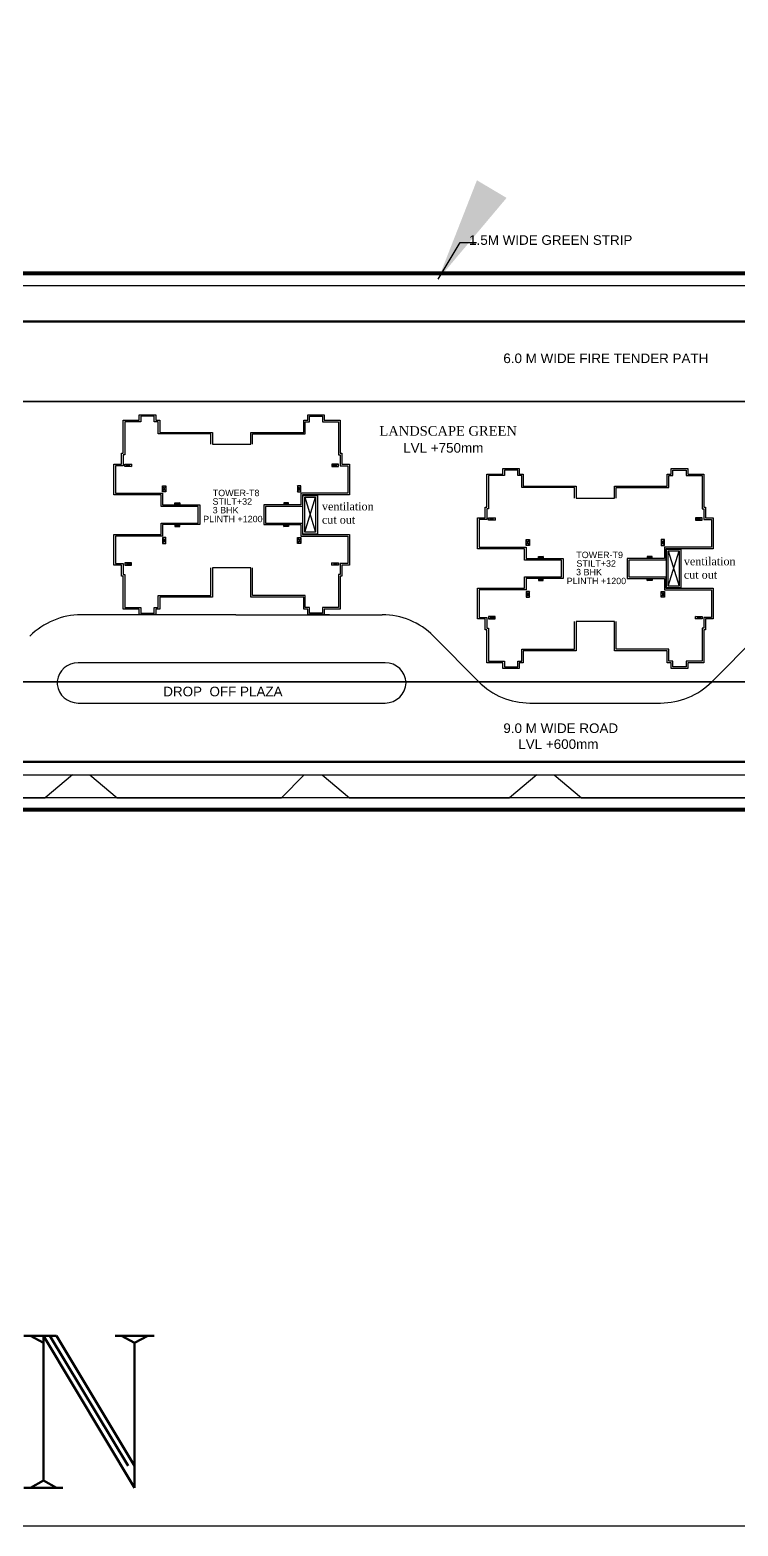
# Model space of a CAD drawing. Header units: millimetres. Extents: x 2061841 to 105821645, y -77612 to 48520811.
# Drawn here: x 105797935 to 105799959, y 48453994 to 48458273 of the extents above; entities that cross this region are included whole.
import ezdxf

# ---------------------------------------------------------------- set-up
doc = ezdxf.new("R2010")
doc.units = ezdxf.units.MM
doc.header["$LTSCALE"] = 10
doc.header["$MEASUREMENT"] = 0
for name, pattern in [('CENTER', [2, 1.25, -0.25, 0.25, -0.25]), ('DASHDOT', [1, 0.5, -0.25, 0, -0.25]), ('HIDDEN', [0.375, 0.25, -0.125])]:
    doc.linetypes.add(name, pattern=pattern)
for name, color, linetype in [('AC-GRND', 1, 'Continuous'), ('BORDER', 5, 'Continuous'), ('S-OPENING', 6, 'Continuous'), ('SHEET-TEXT', 7, 'Continuous')]:
    doc.layers.add(name, color=color, linetype=linetype)
doc.layers.add('TEXT 3', color=1, linetype='Continuous', lineweight=18)
doc.styles.add('Century', font='swiss.ttf')
doc.styles.add('DIM', font='arial.ttf')
doc.styles.add('RT', font='romant.shx', dxfattribs={"height": 250})
doc.styles.add('Times', font='times.ttf')
doc.dimstyles.new('Dim-0300', dxfattribs={"dimscale": 300, "dimtxt": 1.5, "dimasz": 1, "dimexe": 0.75, "dimexo": 0.5, "dimgap": 0.75, "dimtad": 1, "dimdec": 0, "dimzin": 1, "dimdsep": 46, "dimtxsty": 'DIM', "dimblk": 'ARCHTICK', "dimcen": 2, "dimdle": 0.75, "dimclrd": 54, "dimclre": 54, "dimclrt": 256, "dimazin": 2, "dimtfac": 1, "dimtdec": 0, "dimtix": 1, "dimtmove": 0, "dimatfit": 3, "dimfxl": 1, "dimlwd": -1, "dimlwe": -1, "dimarcsym": 0})

# ---------------------------------------------------------------- blocks, each defined once
blk = doc.blocks.new('_ArchTick')
at = {"color": 0, "linetype": 'ByBlock', "const_width": 0.15}
blk.add_lwpolyline([(-0.5, -0.5), (0.5, 0.5)], dxfattribs=at)
blk = doc.blocks.new('A$C82ecaa04')
at = {"layer": 'AC-GRND', "color": 2, "linetype": 'HIDDEN', "ltscale": 5}
for points in [[(91225, -175041), (91225, -240684), (225330, -240684)], [(225330, -295735), (47713, -295734), (36173, -285933), (36173, -51647)]]:
    blk.add_lwpolyline(points, dxfattribs=at)
blk = doc.blocks.new('TOWER-A TYPICAL FLOOR FRAMING PLAN N')
at = {"layer": 'BORDER', "color": 5, "elevation": 101.1}
blk.add_lwpolyline([(103032165.4, 48561107.5), (103043665.4, 48561107.5), (103043665.4, 48552009), (103032165.4, 48552009)], close=True, dxfattribs=at)
at = {"layer": 'SHEET-TEXT', "ltscale": 50}
for p, q in [((103035205.5, 48555046.2, 101.1), (103035224.6, 48555039.3, 101.1)), ((103035224.6, 48555046.2, 101.1), (103035205.5, 48555039.3, 101.1)), ((103035816.9, 48555046.2, 101.1), (103035797.8, 48555039.3, 101.1)), ((103035797.8, 48555046.2, 101.1), (103035816.9, 48555039.3, 101.1)), ((103035322.8, 48554967.2, 101.1), (103035313.6, 48554983.8, 101.1)), ((103035313.6, 48554967.2, 101.1), (103035322.8, 48554983.8, 101.1)), ((103035699.7, 48554967.2, 101.1), (103035708.8, 48554983.8, 101.1)), ((103035708.8, 48554967.2, 101.1), (103035699.7, 48554983.8, 101.1)), ((103035348.8, 48554935.7, 101.1), (103035362.5, 48554931.1, 101.1)), ((103035362.5, 48554935.7, 101.1), (103035348.8, 48554931.1, 101.1)), ((103035673.7, 48554935.7, 101.1), (103035660, 48554931.1, 101.1)), ((103035660, 48554935.7, 101.1), (103035673.7, 48554931.1, 101.1)), ((103036244.8, 48554892.5, 101.1), (103036263.9, 48554885.7, 101.1)), ((103036263.9, 48554892.5, 101.1), (103036244.8, 48554885.7, 101.1)), ((103036856.2, 48554892.5, 101.1), (103036837.1, 48554885.7, 101.1)), ((103036837.1, 48554892.5, 101.1), (103036856.2, 48554885.7, 101.1)), ((103035322.8, 48554835.9, 101.1), (103035313.6, 48554819.3, 101.1)), ((103035313.6, 48554835.9, 101.1), (103035322.8, 48554819.3, 101.1)), ((103035348.8, 48554867.5, 101.1), (103035362.5, 48554872.1, 101.1)), ((103035362.5, 48554867.5, 101.1), (103035348.8, 48554872.1, 101.1)), ((103035673.7, 48554867.5, 101.1), (103035660, 48554872.1, 101.1)), ((103035660, 48554867.5, 101.1), (103035673.7, 48554872.1, 101.1)), ((103035699.7, 48554835.9, 101.1), (103035708.8, 48554819.3, 101.1)), ((103035708.8, 48554835.9, 101.1), (103035699.7, 48554819.3, 101.1)), ((103036362.1, 48554813.6, 101.1), (103036353, 48554830.2, 101.1)), ((103036353, 48554813.6, 101.1), (103036362.1, 48554830.2, 101.1)), ((103036739, 48554813.6, 101.1), (103036748.1, 48554830.2, 101.1)), ((103036748.1, 48554813.6, 101.1), (103036739, 48554830.2, 101.1)), ((103035205.5, 48554757, 101.1), (103035224.6, 48554763.8, 101.1)), ((103035224.6, 48554757, 101.1), (103035205.5, 48554763.8, 101.1)), ((103035816.9, 48554757, 101.1), (103035797.8, 48554763.8, 101.1)), ((103035797.8, 48554757, 101.1), (103035816.9, 48554763.8, 101.1)), ((103036388.1, 48554782, 101.1), (103036401.8, 48554777.4, 101.1)), ((103036401.8, 48554782, 101.1), (103036388.1, 48554777.4, 101.1)), ((103036713, 48554782, 101.1), (103036699.3, 48554777.4, 101.1)), ((103036699.3, 48554782, 101.1), (103036713, 48554777.4, 101.1)), ((103036388.1, 48554713.8, 101.1), (103036401.8, 48554718.4, 101.1)), ((103036401.8, 48554713.8, 101.1), (103036388.1, 48554718.4, 101.1)), ((103036713, 48554713.8, 101.1), (103036699.3, 48554718.4, 101.1)), ((103036699.3, 48554713.8, 101.1), (103036713, 48554718.4, 101.1)), ((103036362.1, 48554682.2, 101.1), (103036353, 48554665.6, 101.1)), ((103036353, 48554682.2, 101.1), (103036362.1, 48554665.6, 101.1)), ((103036739, 48554682.2, 101.1), (103036748.1, 48554665.6, 101.1)), ((103036748.1, 48554682.2, 101.1), (103036739, 48554665.6, 101.1)), ((103036244.8, 48554603.3, 101.1), (103036263.9, 48554610.2, 101.1)), ((103036263.9, 48554603.3, 101.1), (103036244.8, 48554610.2, 101.1)), ((103036856.2, 48554603.3, 101.1), (103036837.1, 48554610.2, 101.1)), ((103036837.1, 48554603.3, 101.1), (103036856.2, 48554610.2, 101.1))]:
    blk.add_line(p, q, dxfattribs=at)
at = {"layer": 'SHEET-TEXT'}
for p, q in [((103035719.8, 48554851.3, 101.1), (103035750.8, 48554951.5, 101.1)), ((103035719.8, 48554951.5, 101.1), (103035750.8, 48554851.3, 101.1)), ((103036759.1, 48554697.6, 101.1), (103036790.1, 48554797.9, 101.1)), ((103036759.1, 48554797.9, 101.1), (103036790.1, 48554697.6, 101.1)), ((103035790.4, 48554615.5, 101.1), (103035775.5, 48554615.5, 101.1))]:
    blk.add_line(p, q, dxfattribs=at)
at = {"layer": 'SHEET-TEXT', "color": 8}
for p, q in [((103035523.2, 48554615.5, 101.1), (103035080.5, 48554615.3, 101.1)), ((103035523.2, 48554615.5, 101.1), (103035941.4, 48554615.5, 101.1)), ((103036087.6, 48554554.6, 101.1), (103036217.3, 48554423.9, 101.1)), ((103036883.3, 48554423.9, 101.1), (103037013, 48554554.6, 101.1)), ((103036363.5, 48554363, 101.1), (103036482, 48554363, 101.1)), ((103036482, 48554363, 101.1), (103036737.1, 48554363, 101.1)), ((103034442.3, 48554157.1, 101.1), (103037710.8, 48554157.1, 101.1)), ((103035056.4, 48554157.1, 101.1), (103034978.2, 48554091.8, 101.1)), ((103035056.4, 48554157.1, 101.1), (103035105.9, 48554157.1, 101.1)), ((103035105.9, 48554157.1, 101.1), (103035184.1, 48554091.8, 101.1)), ((103035718.4, 48554157.1, 101.1), (103035653.2, 48554091.8, 101.1)), ((103035718.4, 48554157.1, 101.1), (103035769.5, 48554157.1, 101.1)), ((103035769.5, 48554157.1, 101.1), (103035847.7, 48554091.8, 101.1)), ((103036383.6, 48554157.1, 101.1), (103036305.4, 48554091.8, 101.1)), ((103036383.6, 48554157.1, 101.1), (103036433.1, 48554157.1, 101.1)), ((103036433.1, 48554157.1, 101.1), (103036511.3, 48554091.8, 101.1)), ((103034520.5, 48554091.8, 101.1), (103034978.2, 48554091.8, 101.1)), ((103035184.1, 48554091.8, 101.1), (103035653.2, 48554091.8, 101.1)), ((103035847.7, 48554091.8, 101.1), (103036305.4, 48554091.8, 101.1)), ((103036511.3, 48554091.8, 101.1), (103036980.4, 48554091.8, 101.1))]:
    blk.add_line(p, q, dxfattribs=at)
at = {"layer": 'SHEET-TEXT', "linetype": 'CENTER', "ltscale": 3, "const_width": 11.4, "elevation": 101.1}
blk.add_lwpolyline([(103034757.1, 48556819.3), (103034757.1, 48555591.8), (103037825.7, 48555591.8), (103037825.7, 48555553.5), (103039360, 48555553.5), (103039360, 48555438.4), (103039834.5, 48555438.4), (103040042.9, 48555254.1), (103039513.3, 48554095.9), (103037825.7, 48554095.9), (103037825.7, 48554057.5), (103033503, 48554057.5), (103033222.8, 48554295.5), (103033222.8, 48559581)], dxfattribs=at)
at = {"layer": 'SHEET-TEXT', "color": 8, "elevation": 101.1}
blk.add_lwpolyline([(103033281.3, 48554290.8), (103033257.1, 48554311.4), (103033257.1, 48559615.4), (103032566.6, 48559615.4), (103032566.6, 48560927.6), (103033283.4, 48560927.6), (103033840.5, 48560438.5), (103033840.5, 48559546.7), (103034856.4, 48559546.7), (103035988.6, 48558552.9), (103035988.6, 48556853.6), (103034722.7, 48556853.6), (103034722.7, 48555557.5), (103037791.4, 48555557.5), (103037791.4, 48555519.1), (103039325.7, 48555519.1), (103039325.7, 48555404.1), (103039821.5, 48555404.1), (103040001.1, 48555245.2), (103039491.2, 48554130.2), (103037791.4, 48554130.2), (103037791.4, 48554091.8), (103033515.6, 48554091.8), (103033500.4, 48554104.7)], dxfattribs=at)
at = {"layer": 'SHEET-TEXT', "color": 8, "linetype": 'DASHDOT', "ltscale": 5, "const_width": 6.86, "elevation": 101.1}
blk.add_lwpolyline([(103039222.7, 48555416.2), (103037688.4, 48555416.2), (103037688.4, 48555454.5), (103034619.8, 48555454.5), (103034619.8, 48556956.6), (103035885.6, 48556956.6), (103035885.6, 48558445.4), (103034748.3, 48559443.8), (103033737.5, 48559443.8), (103033737.5, 48560331), (103033175.2, 48560824.6), (103032669.6, 48560824.6), (103032669.6, 48559718.3), (103033360, 48559718.3), (103033360, 48554419.1), (103033624.1, 48554194.8), (103037688.4, 48554194.8), (103037688.4, 48554233.2), (103039424.9, 48554233.2), (103039875.7, 48555218.6), (103039782.5, 48555301.1), (103039222.7, 48555301.1)], close=True, dxfattribs=at)
at = {"layer": 'SHEET-TEXT', "color": 8, "linetype": 'HIDDEN', "ltscale": 10, "const_width": 4.58, "elevation": 101.1}
blk.add_lwpolyline([(103035656.8, 48558402.6), (103035656.8, 48557185.4), (103034391, 48557185.4), (103034390.9, 48555225.7), (103037459.6, 48555225.7), (103037459.6, 48555187.3), (103038993.9, 48555187.3), (103038993.9, 48555072.3), (103039557.2, 48555072.3), (103039278.1, 48554462), (103037459.6, 48554462), (103037459.6, 48554423.6), (103033637.5, 48554423.6), (103033588.9, 48554464.9), (103033588.9, 48559214.9), (103034731.5, 48559214.9)], close=True, dxfattribs=at)
at = {"layer": 'SHEET-TEXT', "ltscale": 0.5, "elevation": 101.1}
for points in [[(103035456.3, 48555102.9), (103035566.1, 48555102.9), (103035566.1, 48555137.1), (103035717, 48555137.1), (103035717, 48555171.5), (103035728.5, 48555171.5), (103035728.5, 48555187.5), (103035775.4, 48555187.5), (103035775.4, 48555171.5), (103035821.5, 48555171.5), (103035821.5, 48555077.1), (103035826.1, 48555077.1), (103035826.1, 48555046.1), (103035847.8, 48555046.1), (103035847.8, 48554958.1), (103035713.4, 48554958.1), (103035713.4, 48554925.4), (103035607.3, 48554925.4), (103035607.3, 48554901.6), (103035607.3, 48554877.8), (103035713.4, 48554877.8), (103035713.4, 48554845.1), (103035847.8, 48554845.1), (103035847.8, 48554757.1), (103035826.1, 48554757.1), (103035826.1, 48554726.1), (103035821.5, 48554726.1), (103035821.5, 48554631.7), (103035775.4, 48554631.7), (103035775.4, 48554615.7), (103035728.5, 48554615.7), (103035728.5, 48554631.7), (103035717, 48554631.7), (103035717, 48554666), (103035566.1, 48554666), (103035566.1, 48554749.4), (103035456.3, 48554749.4), (103035456.3, 48554666), (103035305.4, 48554666), (103035305.4, 48554631.7), (103035294, 48554631.7), (103035294, 48554615.7), (103035247, 48554615.7), (103035247, 48554631.7), (103035200.9, 48554631.7), (103035200.9, 48554726.1), (103035196.4, 48554726.1), (103035196.4, 48554757.1), (103035174.6, 48554757.1), (103035174.6, 48554845.1), (103035309.1, 48554845.1), (103035309.1, 48554877.8), (103035415.1, 48554877.8), (103035415.1, 48554901.6), (103035415.1, 48554925.4), (103035309.1, 48554925.4), (103035309.1, 48554958.1), (103035174.6, 48554958.1), (103035174.6, 48555046.1), (103035196.4, 48555046.1), (103035196.4, 48555077.1), (103035200.9, 48555077.1), (103035200.9, 48555171.5), (103035247, 48555171.5), (103035247, 48555187.5), (103035294, 48555187.5), (103035294, 48555171.5), (103035305.4, 48555171.5), (103035305.4, 48555137.1), (103035456.3, 48555137.1)], [(103036495.6, 48554595.7), (103036495.6, 48554512.3), (103036344.7, 48554512.3), (103036344.7, 48554478), (103036333.3, 48554478), (103036333.3, 48554462), (103036286.4, 48554462), (103036286.4, 48554478), (103036240.3, 48554478), (103036240.3, 48554572.4), (103036235.7, 48554572.4), (103036235.7, 48554603.4), (103036213.9, 48554603.4), (103036213.9, 48554691.4), (103036348.4, 48554691.4), (103036348.4, 48554724.1), (103036454.4, 48554724.1), (103036454.4, 48554747.9), (103036454.4, 48554771.7), (103036348.4, 48554771.7), (103036348.4, 48554804.4), (103036213.9, 48554804.4), (103036213.9, 48554892.4), (103036235.7, 48554892.4), (103036235.7, 48554923.4), (103036240.3, 48554923.4), (103036240.3, 48555017.8), (103036286.4, 48555017.8), (103036286.4, 48555033.8), (103036333.3, 48555033.8), (103036333.3, 48555017.8), (103036344.7, 48555017.8), (103036344.7, 48554983.5), (103036495.6, 48554983.5), (103036495.6, 48554949.3), (103036605.5, 48554949.3), (103036605.5, 48554983.5), (103036756.4, 48554983.5), (103036756.4, 48555017.8), (103036767.8, 48555017.8), (103036767.8, 48555033.8), (103036814.7, 48555033.8), (103036814.7, 48555017.8), (103036860.8, 48555017.8), (103036860.8, 48554923.4), (103036865.4, 48554923.4), (103036865.4, 48554892.4), (103036887.1, 48554892.4), (103036887.1, 48554804.4), (103036752.7, 48554804.4), (103036752.7, 48554771.7), (103036646.6, 48554771.7), (103036646.6, 48554747.9), (103036646.6, 48554724.1), (103036752.7, 48554724.1), (103036752.7, 48554691.4), (103036887.1, 48554691.4), (103036887.1, 48554603.4), (103036865.4, 48554603.4), (103036865.4, 48554572.4), (103036860.8, 48554572.4), (103036860.8, 48554478), (103036814.7, 48554478), (103036814.7, 48554462), (103036767.8, 48554462), (103036767.8, 48554478), (103036756.4, 48554478), (103036756.4, 48554512.3), (103036605.5, 48554512.3), (103036605.5, 48554595.7)]]:
    blk.add_lwpolyline(points, close=True, dxfattribs=at)
for points in [[(103035451.7, 48555102.9), (103035451.7, 48555132.6), (103035300.8, 48555132.6), (103035300.8, 48555166.9), (103035289.4, 48555166.9), (103035289.4, 48555182.9), (103035251.6, 48555182.9), (103035251.6, 48555166.9), (103035205.5, 48555166.9), (103035205.5, 48555072.5), (103035200.9, 48555072.5), (103035200.9, 48555041.5), (103035179.2, 48555041.5), (103035179.2, 48554962.7), (103035313.6, 48554962.7), (103035313.6, 48554929.9), (103035419.7, 48554929.9), (103035419.7, 48554901.6), (103035419.7, 48554873.2), (103035313.6, 48554873.2), (103035313.6, 48554840.5), (103035179.2, 48554840.5), (103035179.2, 48554761.6), (103035200.9, 48554761.6), (103035200.9, 48554730.6), (103035205.5, 48554730.6), (103035205.5, 48554636.3), (103035251.6, 48554636.3), (103035251.6, 48554620.2), (103035289.4, 48554620.2), (103035289.4, 48554636.3), (103035300.8, 48554636.3), (103035300.8, 48554670.6), (103035451.7, 48554670.6), (103035451.7, 48554749.4)], [(103035570.7, 48555102.9), (103035570.7, 48555132.6), (103035721.6, 48555132.6), (103035721.6, 48555166.9), (103035733.1, 48555166.9), (103035733.1, 48555182.9), (103035770.8, 48555182.9), (103035770.8, 48555166.9), (103035816.9, 48555166.9), (103035816.9, 48555072.5), (103035821.5, 48555072.5), (103035821.5, 48555041.5), (103035843.2, 48555041.5), (103035843.2, 48554962.7), (103035708.8, 48554962.7), (103035708.8, 48554929.9), (103035602.8, 48554929.9), (103035602.8, 48554901.6), (103035602.8, 48554873.2), (103035708.8, 48554873.2), (103035708.8, 48554840.5), (103035843.2, 48554840.5), (103035843.2, 48554761.6), (103035821.5, 48554761.6), (103035821.5, 48554730.6), (103035816.9, 48554730.6), (103035816.9, 48554636.3), (103035770.8, 48554636.3), (103035770.8, 48554620.2), (103035733.1, 48554620.2), (103035733.1, 48554636.3), (103035721.6, 48554636.3), (103035721.6, 48554670.6), (103035570.7, 48554670.6), (103035570.7, 48554749.4)], [(103036491, 48554949.3), (103036491, 48554978.9), (103036340.1, 48554978.9), (103036340.1, 48555013.2), (103036328.7, 48555013.2), (103036328.7, 48555029.2), (103036290.9, 48555029.2), (103036290.9, 48555013.2), (103036244.8, 48555013.2), (103036244.8, 48554918.8), (103036240.3, 48554918.8), (103036240.3, 48554887.8), (103036218.5, 48554887.8), (103036218.5, 48554809), (103036353, 48554809), (103036353, 48554776.3), (103036459, 48554776.3), (103036459, 48554747.9), (103036459, 48554719.5), (103036353, 48554719.5), (103036353, 48554686.8), (103036218.5, 48554686.8), (103036218.5, 48554608), (103036240.3, 48554608), (103036240.3, 48554577), (103036244.8, 48554577), (103036244.8, 48554482.6), (103036290.9, 48554482.6), (103036290.9, 48554466.6), (103036328.7, 48554466.6), (103036328.7, 48554482.6), (103036340.1, 48554482.6), (103036340.1, 48554516.9), (103036491, 48554516.9), (103036491, 48554595.7)], [(103036610, 48554949.3), (103036610, 48554978.9), (103036760.9, 48554978.9), (103036760.9, 48555013.2), (103036772.4, 48555013.2), (103036772.4, 48555029.2), (103036810.1, 48555029.2), (103036810.1, 48555013.2), (103036856.2, 48555013.2), (103036856.2, 48554918.8), (103036860.8, 48554918.8), (103036860.8, 48554887.8), (103036882.6, 48554887.8), (103036882.6, 48554809), (103036748.1, 48554809), (103036748.1, 48554776.3), (103036642.1, 48554776.3), (103036642.1, 48554747.9), (103036642.1, 48554719.5), (103036748.1, 48554719.5), (103036748.1, 48554686.8), (103036882.6, 48554686.8), (103036882.6, 48554608), (103036860.8, 48554608), (103036860.8, 48554577), (103036856.2, 48554577), (103036856.2, 48554482.6), (103036810.1, 48554482.6), (103036810.1, 48554466.6), (103036772.4, 48554466.6), (103036772.4, 48554482.6), (103036760.9, 48554482.6), (103036760.9, 48554516.9), (103036610, 48554516.9), (103036610, 48554595.7)]]:
    blk.add_lwpolyline(points, dxfattribs=at)
at = {"layer": 'SHEET-TEXT', "ltscale": 50, "elevation": 101.1}
for points in [[(103035205.5, 48555046.2), (103035224.6, 48555046.2), (103035224.6, 48555039.3), (103035205.5, 48555039.3)], [(103035816.9, 48555046.2), (103035797.8, 48555046.2), (103035797.8, 48555039.3), (103035816.9, 48555039.3)], [(103035313.6, 48554983.8), (103035322.8, 48554983.8), (103035322.8, 48554967.2), (103035313.6, 48554967.2)], [(103035708.8, 48554983.8), (103035699.7, 48554983.8), (103035699.7, 48554967.2), (103035708.8, 48554967.2)], [(103035348.8, 48554935.7), (103035362.5, 48554935.7), (103035362.5, 48554931.1), (103035348.8, 48554931.1)], [(103035673.7, 48554935.7), (103035660, 48554935.7), (103035660, 48554931.1), (103035673.7, 48554931.1)], [(103036244.8, 48554892.5), (103036263.9, 48554892.5), (103036263.9, 48554885.7), (103036244.8, 48554885.7)], [(103036856.2, 48554892.5), (103036837.1, 48554892.5), (103036837.1, 48554885.7), (103036856.2, 48554885.7)], [(103035313.6, 48554819.3), (103035322.8, 48554819.3), (103035322.8, 48554835.9), (103035313.6, 48554835.9)], [(103035348.8, 48554867.5), (103035362.5, 48554867.5), (103035362.5, 48554872.1), (103035348.8, 48554872.1)], [(103035673.7, 48554867.5), (103035660, 48554867.5), (103035660, 48554872.1), (103035673.7, 48554872.1)], [(103035708.8, 48554819.3), (103035699.7, 48554819.3), (103035699.7, 48554835.9), (103035708.8, 48554835.9)], [(103036353, 48554830.2), (103036362.1, 48554830.2), (103036362.1, 48554813.6), (103036353, 48554813.6)], [(103036748.1, 48554830.2), (103036739, 48554830.2), (103036739, 48554813.6), (103036748.1, 48554813.6)], [(103035205.5, 48554757), (103035224.6, 48554757), (103035224.6, 48554763.8), (103035205.5, 48554763.8)], [(103035816.9, 48554757), (103035797.8, 48554757), (103035797.8, 48554763.8), (103035816.9, 48554763.8)], [(103036388.1, 48554782), (103036401.8, 48554782), (103036401.8, 48554777.4), (103036388.1, 48554777.4)], [(103036713, 48554782), (103036699.3, 48554782), (103036699.3, 48554777.4), (103036713, 48554777.4)], [(103036388.1, 48554713.8), (103036401.8, 48554713.8), (103036401.8, 48554718.4), (103036388.1, 48554718.4)], [(103036713, 48554713.8), (103036699.3, 48554713.8), (103036699.3, 48554718.4), (103036713, 48554718.4)], [(103036353, 48554665.6), (103036362.1, 48554665.6), (103036362.1, 48554682.2), (103036353, 48554682.2)], [(103036748.1, 48554665.6), (103036739, 48554665.6), (103036739, 48554682.2), (103036748.1, 48554682.2)], [(103036244.8, 48554603.3), (103036263.9, 48554603.3), (103036263.9, 48554610.2), (103036244.8, 48554610.2)], [(103036856.2, 48554603.3), (103036837.1, 48554603.3), (103036837.1, 48554610.2), (103036856.2, 48554610.2)]]:
    blk.add_lwpolyline(points, close=True, dxfattribs=at)
at = {"layer": 'SHEET-TEXT', "elevation": 101.1}
for points in [[(103035714.5, 48554846), (103035714.5, 48554956.8), (103035756, 48554956.8), (103035756, 48554846)], [(103035719.8, 48554851.3), (103035719.8, 48554951.5), (103035750.8, 48554951.5), (103035750.8, 48554851.3)], [(103036753.8, 48554692.4), (103036753.8, 48554803.1), (103036795.4, 48554803.1), (103036795.4, 48554692.4)], [(103036759.1, 48554697.6), (103036759.1, 48554797.9), (103036790.1, 48554797.9), (103036790.1, 48554697.6)]]:
    blk.add_lwpolyline(points, close=True, dxfattribs=at)
at = {"layer": 'SHEET-TEXT', "color": 8, "elevation": 101.1}
blk.add_lwpolyline([(103035012.2, 48554425.5), (103035012.2, 48554415.7, 0.376388), (103035072.3, 48554363), (103035949.6, 48554363, 0.399646), (103036010.2, 48554420.6, 0.399646), (103035949.6, 48554478.2), (103035072.3, 48554478.2, 0.376388)], format="xyb", close=True, dxfattribs=at)
at = {"layer": 'SHEET-TEXT', "color": 8}
for centre, start, end in [((103035080.6, 48554409.4, 101.1), 90.022, 135.2502), ((103035941.4, 48554409.6, 101.1), 44.7719, 90), ((103036363.5, 48554568.9, 101.1), 224.7719, 270), ((103036737.1, 48554568.9, 101.1), 270, 315.2281)]:
    blk.add_arc(centre, 205.9, start, end, dxfattribs=at)
at = {"layer": 'SHEET-TEXT', "xscale": 0.0228823837028751, "yscale": 0.0228823837028751, "zscale": 0.0228823837028751}
blk.add_blockref('A$C82ecaa04', (103032532.3, 48560961.9, 101.1), dxfattribs=at)
at = {"layer": 'SHEET-TEXT'}
for s, height, style, p in [('6.0 M WIDE FIRE TENDER PATH', 27.459, 'Century', (103036287.7, 48555335.1, 101.1)), ('LANDSCAPE GREEN', 27.459, 'Times', (103035933.4, 48555127.5, 101.1)), ('LVL +750mm', 27.46, 'Century', (103036001.4, 48555079, 101.1)), ('TOWER-T8', 18.31, 'Century', (103035456.9, 48554954.6, 101.1)), ('STILT+32', 18.31, 'Century', (103035456.4, 48554930.2, 101.1)), ('3 BHK', 18.31, 'Century', (103035456.7, 48554905.5, 101.1)), ('PLINTH +1200', 18.306, 'Century', (103035429.6, 48554880.1, 101.1)), ('TOWER-T9', 18.31, 'Century', (103036496.2, 48554777.4, 101.1)), ('3 BHK', 18.31, 'Century', (103036495.6, 48554728.3, 101.1)), ('STILT+32', 18.31, 'Century', (103036496.6, 48554753, 101.1)), ('PLINTH +1200', 18.306, 'Century', (103036468.9, 48554702.9, 101.1)), ('9.0 M WIDE ROAD', 27.459, 'Century', (103036287.7, 48554277.2, 101.1)), ('LVL +600mm', 27.46, 'Century', (103036330.4, 48554231.7, 101.1))]:
    blk.add_text(s, height=height, dxfattribs=dict(at, style=style)).set_placement(p)
at = {"layer": 'SHEET-TEXT', "attachment_point": 1}
for s, insert, char_height, width, style in [('\\pxqc;1.5M WIDE GREEN STRIP', (103036149.1, 48555700.8, 101.1), 27.459, 548.198, 'Century'), ('ventilation cut out', (103035769.1, 48554936.9, 101.1), 22.882, 155.916, 'Times'), ('ventilation cut out', (103036803.8, 48554779.8, 101.1), 22.882, 155.916, 'Times'), ('\\pxqc;DROP  OFF PLAZA', (103035276.4, 48554409.6, 101.1), 27.459, 419.144, 'Century')]:
    blk.add_mtext(s, dxfattribs=dict(at, insert=insert, char_height=char_height, width=width, style=style))
at = {"layer": 'TEXT 3', "color": 1, "style": 'RT'}
blk.add_text('KEY PLAN', height=434.78, dxfattribs=at).set_placement((103032252.3, 48552118.7, 101.1))
at = {"layer": 'SHEET-TEXT', "color": 8}
blk.add_leader([(103036101.4, 48555574.9, 101.1), (103036164, 48555680.3, 101.1), (103036211.3, 48555680.3, 101.1)], dimstyle='Dim-0300', override={"dimgap": 0.75, "dimtad": 0}, dxfattribs=at)

msp = doc.modelspace()

# ---------------------------------------------------------------- block references
at = {"layer": 'S-OPENING'}
msp.add_blockref('TOWER-A TYPICAL FLOOR FRAMING PLAN N', (2763000.3, -98014.7), dxfattribs=at)

doc.saveas('drawing.dxf')
